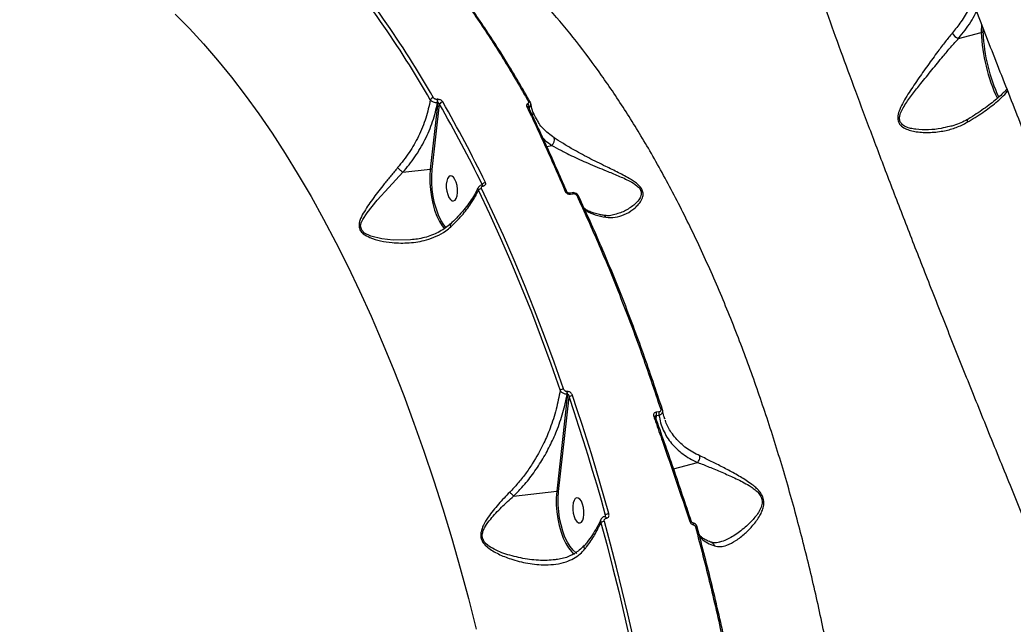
# Model space of a CAD drawing. Header units: millimetres. Extents: x -7447 to 8662, y -5576 to 6370.
# Drawn here: x 3168.7 to 3521.4, y -1800.6 to -1585.9 of the extents above; entities that cross this region are included whole.
import ezdxf

# ---------------------------------------------------------------- set-up
doc = ezdxf.new("R2010")
doc.units = ezdxf.units.MM
doc.layers.add('DiKom', color=7, linetype='Continuous')
doc.layers.add('DIKOM_ОБЪЕКТ', color=7, linetype='Continuous')
doc.styles.add('style1', font='arial.ttf', dxfattribs={"width": 0.8})
doc.dimstyles.new('1-50', dxfattribs={"dimtxt": 300, "dimasz": 200, "dimexe": 100, "dimexo": 0, "dimgap": 100, "dimtad": 1, "dimdec": 0, "dimtxsty": 'style1', "dimcen": 0, "dimclrd": 7, "dimclre": 7, "dimadec": 1, "dimazin": 2, "dimtfac": 1, "dimtdec": 0, "dimtmove": 1, "dimatfit": 3, "dimfxl": 0, "dimlwd": 25, "dimlwe": 18, "dimarcsym": 0})

# ---------------------------------------------------------------- blocks, each defined once
blk = doc.blocks.new('*D10')
at = {"color": 7, "linetype": 'Continuous', "lineweight": 18, "transparency": 16777216}
for p, q in [((-5489.75, 240.8), (-5489.75, 4573.49)), ((4778.18, -2126.78), (4778.18, 4573.49))]:
    blk.add_line(p, q, dxfattribs=at)
at = {"color": 7, "linetype": 'Continuous', "lineweight": 25, "transparency": 16777216}
blk.add_line((4578.18, 4473.49), (-5289.75, 4473.49), dxfattribs=at)
at = {"color": 7, "linetype": 'Continuous', "transparency": 16777216}
for points in [[(-5289.75, 4506.82), (-5289.75, 4440.16), (-5489.75, 4473.49)], [(4578.18, 4506.82), (4578.18, 4440.16), (4778.18, 4473.49)]]:
    blk.add_solid(points, dxfattribs=at)
at = {"layer": 'Defpoints', "color": 0, "linetype": 'Continuous', "transparency": 16777216}
for p in [(-5489.75, 4473.49), (-5489.75, 240.8), (4778.18, -2126.78)]:
    blk.add_point(p, dxfattribs=at)
at = {"color": 0, "linetype": 'Continuous', "lineweight": 15, "transparency": 16777216, "insert": (-777.31, 4726.76), "char_height": 300, "attachment_point": 5, "style": 'style1'}
blk.add_mtext('10300', dxfattribs=at)
blk = doc.blocks.new('*D11')
at = {"color": 7, "linetype": 'Continuous', "lineweight": 18, "transparency": 16777216}
for p, q in [((2045.4, 3512.26), (7772.09, 3512.26)), ((-1858.48, -4091.08), (7772.09, -4091.08))]:
    blk.add_line(p, q, dxfattribs=at)
at = {"color": 7, "linetype": 'Continuous', "lineweight": 25, "transparency": 16777216}
blk.add_line((7672.09, -3891.08), (7672.09, 3312.26), dxfattribs=at)
at = {"color": 7, "linetype": 'Continuous', "transparency": 16777216}
for points in [[(7638.76, 3312.26), (7705.42, 3312.26), (7672.09, 3512.26)], [(7638.76, -3891.08), (7705.42, -3891.08), (7672.09, -4091.08)]]:
    blk.add_solid(points, dxfattribs=at)
at = {"layer": 'Defpoints', "color": 0, "linetype": 'Continuous', "transparency": 16777216}
for p in [(2045.4, 3512.26), (7672.09, 3512.26), (-1858.48, -4091.08)]:
    blk.add_point(p, dxfattribs=at)
at = {"color": 0, "linetype": 'Continuous', "lineweight": 15, "transparency": 16777216, "insert": (7418.92, 3.22), "char_height": 300, "attachment_point": 5, "rotation": 90, "style": 'style1'}
blk.add_mtext('7600', dxfattribs=at)
blk = doc.blocks.new('*D12')
at = {"layer": 'Defpoints', "color": 0, "transparency": 16777216}
for p in [(-7446.93, 5919.72), (-7446.93, 736.93), (6905.53, -2412.68)]:
    blk.add_point(p, dxfattribs=at)
at = {"layer": 'DiKom', "color": 7, "lineweight": 18, "transparency": 16777216}
for p, q in [((-7446.93, 736.93), (-7446.93, 6019.72)), ((6905.53, -2412.68), (6905.53, 6019.72))]:
    blk.add_line(p, q, dxfattribs=at)
at = {"layer": 'DiKom', "color": 7, "lineweight": 25, "transparency": 16777216}
blk.add_line((6705.53, 5919.72), (-7246.93, 5919.72), dxfattribs=at)
at = {"layer": 'DiKom', "color": 7, "transparency": 16777216}
for points in [[(-7246.93, 5953.05), (-7246.93, 5886.39), (-7446.93, 5919.72)], [(6705.53, 5953.05), (6705.53, 5886.39), (6905.53, 5919.72)]]:
    blk.add_solid(points, dxfattribs=at)
at = {"layer": 'DiKom', "color": 0, "transparency": 16777216, "insert": (-918.31, 6173), "char_height": 300, "attachment_point": 5, "style": 'style1'}
blk.add_mtext('14300', dxfattribs=at)
blk = doc.blocks.new('*D13')
at = {"layer": 'Defpoints', "color": 0, "transparency": 16777216}
for p in [(2049.72, 5594.27), (-1141.86, -5576.35), (8561.69, -5576.35)]:
    blk.add_point(p, dxfattribs=at)
at = {"layer": 'DiKom', "color": 7, "lineweight": 18, "transparency": 16777216}
for p, q in [((2049.72, 5594.27), (8661.69, 5594.27)), ((-1141.86, -5576.35), (8661.69, -5576.35))]:
    blk.add_line(p, q, dxfattribs=at)
at = {"layer": 'DiKom', "color": 7, "lineweight": 25, "transparency": 16777216}
blk.add_line((8561.69, 5394.27), (8561.69, -5376.35), dxfattribs=at)
at = {"layer": 'DiKom', "color": 7, "transparency": 16777216}
for points in [[(8528.35, 5394.27), (8595.02, 5394.27), (8561.69, 5594.27)], [(8528.35, -5376.35), (8595.02, -5376.35), (8561.69, -5576.35)]]:
    blk.add_solid(points, dxfattribs=at)
at = {"layer": 'DiKom', "color": 0, "transparency": 16777216, "insert": (8308.52, 8.96), "char_height": 300, "attachment_point": 5, "rotation": 90, "style": 'style1'}
blk.add_mtext('11200', dxfattribs=at)

msp = doc.modelspace()

# ---------------------------------------------------------------- linework, layer by layer
at = {"layer": 'DIKOM_ОБЪЕКТ', "color": 7, "linetype": 'Continuous', "lineweight": 15}
for p, q in [((3502.08, -1592.42), (3510.1, -1590.31)), ((3510.14, -1587.34), (3510.1, -1590.31)), ((3510.74, -1590.55), (3510.76, -1588.93)), ((3317.13, -1615.24), (3314.47, -1638.91)), ((3316.92, -1614.09), (3316.85, -1614.1)), ((3317.06, -1615.25), (3317.13, -1615.24)), ((3315.14, -1639.07), (3317.75, -1615.83)), ((3349.58, -1616.89), (3349.59, -1617.4)), ((3352.41, -1621.34), (3352.22, -1620.99)), ((3355.86, -1630.9), (3357.59, -1630.44)), ((3304.75, -1640.03), (3314.47, -1638.91)), ((3332.88, -1644.39), (3332.81, -1644.57)), ((3332.86, -1644.57), (3332.81, -1644.57)), ((3333.19, -1644.9), (3333.24, -1644.9)), ((3364.8, -1647.27), (3363.89, -1647.43)), ((3364.3, -1647.78), (3365.2, -1647.62)), ((3363.17, -1718.79), (3359.37, -1753.31)), ((3360.04, -1753.46), (3363.73, -1719.93)), ((3363.07, -1717.89), (3362.98, -1717.9)), ((3363.08, -1718.8), (3363.17, -1718.79)), ((3396.98, -1724.66), (3396.93, -1724.4)), ((3395.64, -1725.17), (3394.71, -1725.27)), ((3394.71, -1727.82), (3394.73, -1726.45)), ((3394.73, -1726.45), (3395.66, -1726.36)), ((3397.84, -1727.79), (3397.76, -1727.51)), ((3400.84, -1745.33), (3409.33, -1743.1)), ((3344.04, -1755.08), (3359.37, -1753.31)), ((3376.61, -1761.8), (3376.4, -1762.36)), ((3376.46, -1762.33), (3376.43, -1762.33)), ((3376.91, -1762.95), (3376.94, -1762.94)), ((3417.19, -1771.47), (3417.09, -1771.5)), ((3364.82, -1774.97), (3365.61, -1775.66))]:
    msp.add_line(p, q, dxfattribs=at)
at = {"layer": 'DIKOM_ОБЪЕКТ', "color": 7, "linetype": 'Continuous', "lineweight": 15, "flags": 128}
for points in [[(3223.84, -1583.84), (3228.91, -1588.97), (3233.94, -1594.42), (3238.92, -1600.17), (3243.85, -1606.23), (3248.72, -1612.58), (3253.53, -1619.23), (3258.28, -1626.17), (3262.96, -1633.38), (3267.57, -1640.87), (3272.1, -1648.63), (3276.54, -1656.64), (3280.9, -1664.91), (3285.17, -1673.42), (3289.34, -1682.16), (3293.42, -1691.14), (3297.4, -1700.33), (3301.26, -1709.73), (3305.02, -1719.34), (3308.67, -1729.14), (3312.2, -1739.12), (3315.61, -1749.28), (3318.9, -1759.61), (3322.06, -1770.09), (3325.1, -1780.71), (3328, -1791.47), (3330.77, -1802.36)], [(3350.04, -1615.23), (3350.01, -1615.14), (3349.99, -1615.11)], [(3349.46, -1617.12), (3349.45, -1617.01), (3349.43, -1616.95)], [(3308.11, -1663.93), (3307.47, -1664.04), (3301.28, -1664.15), (3297.23, -1663.71), (3293.33, -1662.71), (3291.1, -1661.59), (3290.09, -1660.54), (3289.74, -1659.49), (3289.73, -1659.19), (3289.96, -1657.95), (3290.5, -1656.75), (3292.01, -1654.42), (3295.63, -1649.97), (3299.71, -1645.42), (3302.19, -1642.73), (3304.74, -1640.03), (3304.74, -1640.03), (3304.74, -1640.03)], [(3314.47, -1638.91), (3314.31, -1641.26), (3314.31, -1643.72), (3314.49, -1646.22), (3314.83, -1648.72), (3315.34, -1651.15), (3316, -1653.45), (3316.78, -1655.58), (3317.69, -1657.47), (3318.68, -1659.09), (3319.46, -1660.09)], [(3320.06, -1659.7), (3319.22, -1658.64), (3318.26, -1657.07), (3317.38, -1655.23), (3316.61, -1653.17), (3315.98, -1650.94), (3315.49, -1648.58), (3315.15, -1646.16), (3314.98, -1643.73), (3314.98, -1641.35), (3315.14, -1639.07)], [(3320.3, -1643.12), (3320.14, -1644.25), (3320.15, -1645.5), (3320.31, -1646.77), (3320.63, -1647.95), (3321.07, -1648.96), (3321.59, -1649.71), (3322.16, -1650.13), (3322.73, -1650.2), (3323.25, -1649.91), (3323.68, -1649.28), (3323.99, -1648.37), (3324.15, -1647.24), (3324.14, -1645.99), (3323.97, -1644.72), (3323.66, -1643.54), (3323.22, -1642.53), (3322.69, -1641.78), (3322.12, -1641.36), (3321.56, -1641.29), (3321.03, -1641.58), (3320.6, -1642.21), (3320.3, -1643.12)], [(3331.52, -1646.47), (3335.45, -1654.75), (3339.3, -1663.21), (3343.06, -1671.85), (3346.74, -1680.67), (3350.34, -1689.65), (3353.84, -1698.79), (3357.25, -1708.08), (3360.57, -1717.53)], [(3361.77, -1716.97), (3358.45, -1707.51), (3355.03, -1698.19), (3351.52, -1689.03), (3347.92, -1680.03), (3344.23, -1671.19), (3340.45, -1662.53), (3336.6, -1654.05), (3332.66, -1645.75)], [(3367.14, -1648.5), (3367.11, -1648.42), (3367.07, -1648.35), (3367, -1648.29), (3366.92, -1648.24), (3366.82, -1648.21), (3366.7, -1648.19), (3366.58, -1648.19), (3366.44, -1648.2)], [(3363.73, -1719.93), (3365.44, -1725.04), (3367.12, -1730.18), (3368.77, -1735.36), (3370.4, -1740.58), (3372, -1745.83), (3373.56, -1751.12), (3375.1, -1756.44), (3376.61, -1761.8)], [(3377.87, -1761.31), (3376.36, -1755.94), (3374.82, -1750.61), (3373.25, -1745.31), (3371.65, -1740.04), (3370.02, -1734.81), (3368.36, -1729.62), (3366.67, -1724.46), (3364.96, -1719.35)], [(3396.93, -1724.4), (3396.91, -1724.35), (3396.88, -1724.3), (3396.82, -1724.26), (3396.74, -1724.23), (3396.64, -1724.21), (3396.53, -1724.2), (3396.41, -1724.2), (3396.27, -1724.22)], [(3394.42, -1726.9), (3394.4, -1726.86), (3394.35, -1726.82), (3394.28, -1726.78), (3394.18, -1726.76), (3394.07, -1726.75), (3393.93, -1726.76), (3393.79, -1726.78)], [(3394.42, -1726.98), (3394.42, -1726.92), (3394.42, -1726.9)], [(3359.37, -1753.31), (3359.2, -1755.66), (3359.21, -1758.12), (3359.38, -1760.62), (3359.73, -1763.12), (3360.24, -1765.55), (3360.89, -1767.85), (3361.68, -1769.97), (3362.58, -1771.87), (3363.58, -1773.49), (3364.65, -1774.8), (3364.82, -1774.97)], [(3366.5, -1775.42), (3366.23, -1775.25), (3365.15, -1774.31), (3364.12, -1773.04), (3363.15, -1771.46), (3362.28, -1769.63), (3361.51, -1767.57), (3360.88, -1765.33), (3360.38, -1762.98), (3360.05, -1760.56), (3359.88, -1758.13), (3359.87, -1755.74), (3360.04, -1753.46)], [(3365.19, -1757.52), (3365.04, -1758.65), (3365.04, -1759.9), (3365.21, -1761.17), (3365.53, -1762.35), (3365.96, -1763.36), (3366.49, -1764.11), (3367.06, -1764.53), (3367.63, -1764.6), (3368.15, -1764.31), (3368.58, -1763.68), (3368.89, -1762.77), (3369.04, -1761.64), (3369.04, -1760.39), (3368.87, -1759.12), (3368.56, -1757.93), (3368.12, -1756.93), (3367.59, -1756.18), (3367.02, -1755.75), (3366.45, -1755.68), (3365.93, -1755.98), (3365.5, -1756.6), (3365.19, -1757.52)], [(3376.43, -1762.33), (3376.44, -1762.33), (3376.54, -1762.35), (3376.65, -1762.43), (3376.75, -1762.56), (3376.84, -1762.74), (3376.91, -1762.95)], [(3376.46, -1762.33), (3376.46, -1762.33), (3376.57, -1762.35), (3376.68, -1762.43), (3376.78, -1762.56), (3376.87, -1762.73), (3376.94, -1762.94)], [(3375.04, -1764.52), (3377.22, -1772.61), (3379.33, -1780.76), (3381.37, -1788.98), (3383.34, -1797.25), (3385.23, -1805.58), (3387.06, -1813.96), (3388.81, -1822.39), (3390.49, -1830.86)], [(3391.76, -1830.55), (3390.08, -1822.06), (3388.32, -1813.62), (3386.49, -1805.22), (3384.59, -1796.87), (3382.62, -1788.58), (3380.57, -1780.35), (3378.46, -1772.17), (3376.28, -1764.07)], [(3407.21, -1764.18), (3407.19, -1764.15), (3407.15, -1764.12), (3407.08, -1764.1), (3406.99, -1764.09), (3406.87, -1764.09), (3406.74, -1764.1), (3406.6, -1764.13)], [(3407.7, -1764.62), (3407.74, -1764.65), (3407.78, -1764.71), (3407.8, -1764.8), (3407.81, -1764.92), (3407.81, -1765.07), (3407.79, -1765.23)], [(3409.27, -1766.16), (3409.26, -1766.12), (3409.23, -1766.09), (3409.18, -1766.06), (3409.1, -1766.04), (3409.01, -1766.02), (3408.9, -1766.02), (3408.78, -1766.02), (3408.64, -1766.04)]]:
    msp.add_lwpolyline(points, dxfattribs=at)
at = {"layer": 'DIKOM_ОБЪЕКТ', "color": 7, "linetype": 'Continuous', "lineweight": 15}
for centre, radius, start, end in [((3013.36, -1785.88), 346.57, 29.677, 40.6051), ((3013.8, -1785.48), 347.34, 29.6769, 40.6048), ((3503.02, -1589.09), 3.46, 204.062, 254.2891), ((3510.27, -1590.83), 0.547, 30.8485, 107.7755), ((3572.07, -1587.63), 62.02, 182.4759, 204.977), ((3570.83, -1587.95), 60.15, 182.4777, 204.9758), ((3315.74, -1614.9), 1.4, 96.6987, 154.3064), ((3315.05, -1615.02), 2.02, 353.4669, 27.1439), ((3315.12, -1615.01), 2.03, 353.4704, 27.1405), ((3319.02, -1616.37), 1.38, 96.2533, 157.0523), ((2891.21, -1859.87), 492.81, 26.0275, 29.7957), ((3349.48, -1615.51), 0.651, 38.1546, 104.6995), ((2891.06, -1860.15), 491.69, 26.0278, 29.7956), ((3348.86, -1617.31), 0.672, 32.6246, 102.1278), ((3348.18, -1616.72), 1.42, 352.8516, 50.484), ((3349.55, -1619.08), 1.46, 326.1805, 18.9646), ((3506.17, -1621.88), 1.08, 133.0347, 199.6335), ((3356.33, -1628.57), 2.25, 304.0058, 22.4076), ((3314.61, -1639.82), 0.924, 54.9091, 98.3673), ((3334.18, -1645.11), 1.48, 95.6068, 151.4158), ((3332.82, -1647.28), 1.53, 96.1132, 148.0741), ((3332.75, -1645.03), 0.459, 15.5305, 82.3144), ((3332.8, -1645.02), 0.456, 15.3664, 82.985), ((3362.57, -1647.44), 0.635, 34.8973, 104.5304), ((3363.84, -1647.91), 0.477, 16.0484, 84.497), ((3364.74, -1647.75), 0.481, 16.1365, 83.1746), ((3375.54, -1656.76), 1.49, 30.073, 78.1147), ((3361.96, -1718.95), 1.99, 95.3631, 134.3413), ((3360.92, -1718.58), 2.17, 354.259, 18.4203), ((3361.01, -1718.57), 2.17, 354.2571, 18.4101), ((3365.12, -1721.27), 1.93, 94.7717, 136.173), ((3392.63, -1725.89), 2.17, 345.0912, 16.7929), ((3393.55, -1725.8), 2.18, 345.2952, 16.8037), ((3359.51, -1754.23), 0.93, 55.2082, 98.3796), ((3378.08, -1763.72), 2.41, 94.8138, 127.3763), ((3376.52, -1766.63), 2.57, 95.3413, 124.9626)]:
    msp.add_arc(centre, radius, start, end, dxfattribs=at)
for points, knots in [([(3449.6, -1328.09), (3449.02, -1328.26), (3447.46, -1328.74), (3445.04, -1329.86), (3442.39, -1331.36), (3439.96, -1333.09), (3437.76, -1335), (3435.81, -1337.06), (3434.11, -1339.21), (3432.66, -1341.43), (3431.46, -1343.65), (3430.51, -1345.84), (3429.77, -1347.94), (3429.22, -1349.94), (3428.83, -1351.82), (3428.57, -1353.57), (3428.42, -1355.21), (3428.35, -1356.75), (3428.35, -1358.22), (3428.41, -1359.63), (3428.52, -1361.03), (3428.69, -1362.46), (3428.91, -1363.97), (3429.22, -1365.7), (3429.7, -1367.92), (3430.35, -1370.59), (3431.19, -1373.64), (3432.09, -1376.77), (3433.1, -1380.07), (3434.21, -1383.61), (3435.45, -1387.44), (3436.78, -1391.46), (3438.21, -1395.7), (3439.74, -1400.18), (3441.37, -1404.89), (3443.11, -1409.85), (3444.96, -1415.06), (3446.91, -1420.52), (3448.97, -1426.23), (3451.13, -1432.19), (3453.39, -1438.39), (3455.76, -1444.85), (3458.24, -1451.54), (3460.8, -1458.46), (3463.46, -1465.57), (3466.2, -1472.89), (3469.04, -1480.43), (3471.97, -1488.2), (3475, -1496.19), (3478.12, -1504.39), (3481.33, -1512.79), (3484.62, -1521.41), (3488, -1530.21), (3491.46, -1539.2), (3495, -1548.37), (3498.63, -1557.74), (3502.33, -1567.29), (3506.1, -1576.98), (3509.93, -1586.79), (3513.81, -1596.72), (3517.75, -1606.8), (3521.76, -1617.03), (3525.84, -1627.41), (3529.98, -1637.91), (3534.17, -1648.54), (3538.42, -1659.29), (3542.72, -1670.15), (3547.07, -1681.1), (3551.45, -1692.13), (3555.89, -1703.27), (3560.36, -1714.5), (3564.88, -1725.79), (3569.41, -1737.12), (3573.95, -1748.45), (3578.5, -1759.79), (3583.08, -1771.18), (3587.69, -1782.63), (3592.34, -1794.14), (3597.01, -1805.7), (3601.7, -1817.3), (3606.41, -1828.92), (3611.13, -1840.53), (3615.84, -1852.14), (3620.56, -1863.71), (3625.26, -1875.24), (3629.94, -1886.7), (3634.6, -1898.09), (3639.23, -1909.4), (3643.85, -1920.66), (3648.47, -1931.89), (3653.09, -1943.11), (3657.69, -1954.27), (3662.26, -1965.34), (3666.81, -1976.32), (3671.3, -1987.17), (3675.76, -1997.91), (3680.18, -2008.53), (3684.56, -2019.03), (3688.89, -2029.4), (3693.17, -2039.64), (3697.41, -2049.76), (3701.6, -2059.75), (3705.75, -2069.59), (3709.83, -2079.28), (3713.86, -2088.81), (3717.83, -2098.19), (3721.74, -2107.41), (3725.58, -2116.43), (3729.34, -2125.24), (3733.02, -2133.83), (3736.61, -2142.22), (3740.14, -2150.42), (3743.59, -2158.42), (3746.97, -2166.21), (3750.26, -2173.79), (3753.47, -2181.16), (3756.59, -2188.3), (3759.62, -2195.21), (3762.57, -2201.88), (3765.43, -2208.33), (3768.2, -2214.56), (3770.87, -2220.53), (3773.44, -2226.24), (3775.9, -2231.67), (3778.26, -2236.85), (3780.53, -2241.79), (3782.71, -2246.49), (3784.78, -2250.93), (3786.77, -2255.12), (3788.65, -2259.06), (3790.45, -2262.77), (3792.16, -2266.23), (3793.79, -2269.47), (3795.36, -2272.5), (3796.89, -2275.39), (3798.48, -2278.24), (3799.99, -2280.8), (3801.33, -2282.9), (3802.43, -2284.48), (3803.35, -2285.7), (3804.3, -2286.87), (3805.29, -2288), (3806.36, -2289.12), (3807.52, -2290.23), (3808.82, -2291.34), (3810.27, -2292.46), (3811.9, -2293.57), (3813.74, -2294.64), (3815.8, -2295.66), (3818.07, -2296.57), (3820.55, -2297.33), (3823.19, -2297.89), (3825.96, -2298.23), (3828.8, -2298.31), (3831.78, -2298.1), (3834.85, -2297.59), (3837.9, -2296.71), (3840.21, -2295.84), (3841.44, -2295.18), (3841.75, -2295.02)], [0, 0, 0, 0, 0.001201, 0.003259, 0.00528, 0.007266, 0.00922, 0.011142, 0.013033, 0.014891, 0.016715, 0.018505, 0.020265, 0.022009, 0.023761, 0.025545, 0.0274, 0.029375, 0.031526, 0.033922, 0.036655, 0.039847, 0.04368, 0.04846, 0.054794, 0.064418, 0.07374, 0.082405, 0.090649, 0.099374, 0.107793, 0.116, 0.124155, 0.132208, 0.140204, 0.148165, 0.156105, 0.16404, 0.171985, 0.179859, 0.187756, 0.195668, 0.203577, 0.211463, 0.219306, 0.227092, 0.234914, 0.242753, 0.250582, 0.258408, 0.26624, 0.274083, 0.281947, 0.289758, 0.297586, 0.305445, 0.313317, 0.321175, 0.328997, 0.336766, 0.344537, 0.352361, 0.360174, 0.367986, 0.375802, 0.383628, 0.391472, 0.399286, 0.407091, 0.414925, 0.422774, 0.430618, 0.438438, 0.446218, 0.453962, 0.461712, 0.469492, 0.477299, 0.485125, 0.492968, 0.50082, 0.508677, 0.516531, 0.524377, 0.532208, 0.540019, 0.547805, 0.555561, 0.563299, 0.57111, 0.57894, 0.586781, 0.594625, 0.602464, 0.610289, 0.618082, 0.625893, 0.633697, 0.641496, 0.649296, 0.657103, 0.664925, 0.672775, 0.68059, 0.688424, 0.696282, 0.704149, 0.712008, 0.71984, 0.727631, 0.735426, 0.743254, 0.751076, 0.758899, 0.766729, 0.774573, 0.782442, 0.790279, 0.798122, 0.806004, 0.813906, 0.82181, 0.829693, 0.83754, 0.845367, 0.853285, 0.861211, 0.869157, 0.877137, 0.885169, 0.893274, 0.901498, 0.909749, 0.918211, 0.926975, 0.936274, 0.946829, 0.954445, 0.958709, 0.96234, 0.965388, 0.968008, 0.970318, 0.972407, 0.974346, 0.976192, 0.977994, 0.979788, 0.981591, 0.983423, 0.985288, 0.987183, 0.989099, 0.991027, 0.992963, 0.995111, 0.997225, 0.999298, 1, 1, 1, 1]), ([(3841.72, -2294.95), (3841.66, -2295.01), (3841.46, -2295.22), (3840.76, -2294.73), (3839.59, -2293.44), (3838.03, -2291.19), (3836.12, -2288.08), (3833.88, -2284.13), (3831.33, -2279.38), (3828.47, -2273.85), (3825.3, -2267.54), (3821.78, -2260.37), (3817.91, -2252.32), (3813.69, -2243.38), (3809.15, -2233.65), (3804.36, -2223.25), (3799.34, -2212.22), (3794.1, -2200.59), (3788.6, -2188.29), (3782.8, -2175.23), (3776.69, -2161.38), (3770.29, -2146.75), (3763.66, -2131.52), (3756.88, -2115.85), (3749.97, -2099.81), (3742.94, -2083.43), (3735.75, -2066.57), (3728.34, -2049.12), (3720.7, -2031.07), (3712.86, -2012.45), (3704.89, -1993.46), (3696.89, -1974.33), (3688.88, -1955.08), (3680.86, -1935.77), (3672.79, -1916.24), (3664.59, -1896.35), (3656.28, -1876.11), (3647.87, -1855.56), (3639.46, -1834.93), (3630.72, -1813.4), (3621.66, -1791.01), (3612.32, -1767.81), (3602.99, -1744.55), (3593.69, -1721.28), (3584.45, -1698.07), (3575.83, -1676.29), (3567.8, -1655.95), (3560.37, -1637.03), (3553.08, -1618.41), (3545.88, -1599.95), (3538.8, -1581.7), (3531.84, -1563.68), (3525.09, -1546.12), (3518.62, -1529.22), (3512.45, -1513), (3506.57, -1497.45), (3500.92, -1482.43), (3495.47, -1467.85), (3490.24, -1453.75), (3485.24, -1440.16), (3480.53, -1427.24), (3476.16, -1415.14), (3472.14, -1403.86), (3468.45, -1393.37), (3465.06, -1383.62), (3461.96, -1374.51), (3459.16, -1366.11), (3456.68, -1358.44), (3454.53, -1351.6), (3452.76, -1345.67), (3451.34, -1340.62), (3450.26, -1336.43), (3449.53, -1333.07), (3449.12, -1330.5), (3449.1, -1328.86), (3449.27, -1328.07), (3449.56, -1328.12), (3449.62, -1328.13)], [0, 0, 0, 0, 0.004915, 0.018122, 0.031707, 0.045304, 0.058902, 0.072487, 0.085714, 0.098952, 0.11219, 0.125416, 0.139028, 0.152653, 0.166277, 0.17989, 0.193117, 0.206356, 0.219595, 0.232823, 0.246435, 0.26006, 0.273685, 0.287297, 0.300508, 0.31373, 0.326951, 0.340162, 0.353755, 0.367361, 0.380966, 0.394559, 0.407771, 0.420994, 0.434217, 0.447429, 0.461024, 0.474632, 0.48824, 0.501835, 0.517118, 0.53241, 0.547692, 0.563305, 0.578927, 0.59454, 0.607769, 0.621009, 0.63425, 0.647479, 0.661092, 0.674718, 0.688344, 0.701957, 0.715163, 0.728381, 0.741599, 0.754805, 0.768394, 0.781994, 0.795595, 0.809184, 0.822412, 0.835651, 0.848891, 0.862119, 0.875733, 0.889359, 0.902986, 0.9166, 0.929824, 0.943058, 0.956293, 0.969516, 0.983126, 0.996748, 1, 1, 1, 1]), ([(3426.45, -1493.42), (3426.74, -1494.75), (3427.32, -1497.42), (3428.63, -1502.53), (3430.27, -1508.45), (3432.35, -1515.48), (3434.88, -1523.69), (3437.92, -1533.15), (3441.4, -1543.67), (3445.34, -1555.27), (3449.74, -1567.91), (3454.46, -1581.2), (3459.47, -1595.03), (3464.72, -1609.3), (3470.35, -1624.39), (3476.38, -1640.3), (3482.79, -1656.98), (3489.58, -1674.43), (3496.75, -1692.63), (3504.31, -1711.62), (3512.17, -1731.14), (3520.13, -1750.7), (3528.1, -1770.14), (3536.06, -1789.36), (3544.2, -1808.91), (3552.51, -1828.74), (3560.97, -1848.77), (3569.32, -1868.46), (3577.54, -1887.74), (3585.61, -1906.58), (3593.7, -1925.38), (3601.77, -1944.08), (3609.83, -1962.66), (3615.08, -1974.72), (3617.71, -1980.75)], [0, 0, 0, 0, 0.028334, 0.056667, 0.085283, 0.113898, 0.145532, 0.17719, 0.208824, 0.24139, 0.273983, 0.306549, 0.337187, 0.367849, 0.398487, 0.43001, 0.461558, 0.49308, 0.525743, 0.558406, 0.591537, 0.624669, 0.655787, 0.68693, 0.718048, 0.750073, 0.782124, 0.81415, 0.844705, 0.875282, 0.905838, 0.937217, 0.96862, 1, 1, 1, 1]), ([(3470.61, -2019.45), (3470.9, -2013.31), (3471.48, -2001.03), (3471.83, -1982.25), (3471.77, -1963.25), (3471.26, -1943.36), (3470.24, -1922.68), (3468.65, -1901.29), (3466.5, -1879.7), (3463.79, -1858), (3460.49, -1836.25), (3456.71, -1815.17), (3452.5, -1794.81), (3447.9, -1775.21), (3442.78, -1755.82), (3437.14, -1736.73), (3430.98, -1718.01), (3424.3, -1699.68), (3417.08, -1681.84), (3409.32, -1664.5), (3401.1, -1647.94), (3392.64, -1632.55), (3384.02, -1618.38), (3375.31, -1605.42), (3366.27, -1593.29), (3356.92, -1582.05), (3347.28, -1571.76), (3337.64, -1562.71), (3328.03, -1554.86), (3318.49, -1548.18), (3308.81, -1542.47), (3299.03, -1537.92), (3291.78, -1535.1), (3287.84, -1534.18), (3287.18, -1534.02)], [0, 0, 0, 0, 0.029061, 0.058122, 0.087472, 0.116822, 0.149268, 0.181739, 0.214184, 0.247586, 0.281016, 0.314417, 0.345842, 0.377291, 0.408716, 0.441048, 0.473405, 0.505737, 0.539238, 0.572739, 0.606721, 0.640703, 0.67262, 0.704562, 0.736479, 0.769326, 0.8022, 0.835047, 0.866387, 0.897749, 0.929089, 0.961274, 0.993483, 1, 1, 1, 1]), ([(3313.56, -1561.89), (3316.64, -1565.75), (3322.81, -1573.47), (3331.85, -1586.32), (3340.73, -1600.01), (3346.45, -1609.92), (3349.32, -1614.88)], [0, 0, 0, 0, 0.248616, 0.497234, 0.748617, 1, 1, 1, 1]), ([(3350.04, -1615.23), (3347.21, -1610.33), (3341.56, -1600.54), (3332.73, -1586.91), (3323.67, -1574.02), (3317.44, -1566.23), (3314.33, -1562.33)], [0, 0, 0, 0, 0.248616, 0.49723, 0.748614, 1, 1, 1, 1]), ([(3506.91, -1579.06), (3506.55, -1579.98), (3505.55, -1582.48), (3503.17, -1586.35), (3500.9, -1589.2), (3499.86, -1590.5)], [0, 0, 0, 0, 0.240292, 0.654002, 1, 1, 1, 1]), ([(3502.08, -1592.42), (3502.87, -1591.47), (3504.43, -1589.55), (3506.41, -1586.58), (3507.75, -1584.36), (3508.31, -1583.13), (3508.41, -1582.9)], [0, 0, 0, 0, 0.307091, 0.61419, 0.930221, 1, 1, 1, 1]), ([(3499.86, -1590.5), (3499.02, -1591.52), (3497.32, -1593.59), (3494.39, -1597.51), (3491.07, -1602.07), (3487.47, -1607.17), (3484.56, -1611.48), (3482.43, -1614.98), (3481.16, -1617.53), (3480.44, -1619.81), (3480.45, -1621.76), (3481.34, -1623.38), (3482.98, -1624.48), (3484.96, -1625.19), (3487.96, -1625.81), (3492.1, -1625.97), (3496.89, -1625.39), (3501.32, -1624.21), (3503.86, -1622.91), (3505.15, -1622.25)], [0, 0, 0, 0, 0.06292, 0.127791, 0.214767, 0.304165, 0.394747, 0.441533, 0.488211, 0.52684, 0.557569, 0.588537, 0.624285, 0.658203, 0.692875, 0.773925, 0.856971, 0.927787, 1, 1, 1, 1]), ([(3498.8, -1623.69), (3497.84, -1623.96), (3495.44, -1624.63), (3491.38, -1624.99), (3487.71, -1624.92), (3485, -1624.45), (3483.25, -1623.89), (3481.88, -1623.02), (3481.32, -1622.11), (3481.06, -1621.16), (3481.13, -1619.88), (3481.87, -1618.04), (3483.36, -1615.46), (3485.67, -1612.27), (3488.91, -1608.14), (3492.59, -1603.61), (3496.17, -1599.26), (3499.36, -1595.45), (3501.17, -1593.44), (3502.08, -1592.42)], [0, 0, 0, 0, 0.05651, 0.140161, 0.225149, 0.259511, 0.294424, 0.330214, 0.355097, 0.361452, 0.392697, 0.43262, 0.474215, 0.556411, 0.639999, 0.74422, 0.850726, 0.924471, 1, 1, 1, 1]), ([(3505.15, -1622.25), (3506.11, -1621.67), (3509, -1619.93), (3513.23, -1616.98), (3517.07, -1613.83), (3518.78, -1611.94), (3519.47, -1611.18)], [0, 0, 0, 0, 0.15544, 0.467014, 0.786272, 1, 1, 1, 1]), ([(3519.19, -1610.48), (3518.78, -1610.93), (3517.84, -1611.93), (3516.08, -1613.55), (3513.97, -1615.3), (3511.62, -1617.07), (3509.04, -1618.84), (3506.96, -1620.19), (3505.69, -1620.93), (3505.42, -1621.08)], [0, 0, 0, 0, 0.134153, 0.299201, 0.463722, 0.627613, 0.791862, 0.956051, 1, 1, 1, 1]), ([(3314.47, -1614.3), (3314.01, -1616.45), (3313.07, -1620.81), (3310.45, -1627.09), (3307.11, -1633.07), (3304.29, -1636.59), (3302.86, -1638.37)], [0, 0, 0, 0, 0.253611, 0.513975, 0.753966, 1, 1, 1, 1]), ([(3304.75, -1640.03), (3306.22, -1638.23), (3309.2, -1634.58), (3312.71, -1628.47), (3315.51, -1621.97), (3316.54, -1617.51), (3317.06, -1615.25)], [0, 0, 0, 0, 0.241964, 0.49014, 0.741774, 1, 1, 1, 1]), ([(3314.47, -1614.3), (3314.56, -1614.39), (3314.75, -1614.6), (3315.23, -1614.9), (3315.82, -1615.12), (3316.46, -1615.26), (3316.86, -1615.25), (3317.06, -1615.25)], [0, 0, 0, 0, 0.170009, 0.380797, 0.586715, 0.793134, 1, 1, 1, 1]), ([(3316.85, -1614.1), (3316.75, -1614.1), (3316.55, -1614.11), (3316.23, -1614.03), (3315.94, -1613.88), (3315.71, -1613.7), (3315.61, -1613.57), (3315.57, -1613.51)], [0, 0, 0, 0, 0.203967, 0.408037, 0.613555, 0.826505, 1, 1, 1, 1]), ([(3318.87, -1614.99), (3318.81, -1614.9), (3318.66, -1614.69), (3318.31, -1614.41), (3317.86, -1614.2), (3317.37, -1614.07), (3317.07, -1614.08), (3316.92, -1614.09)], [0, 0, 0, 0, 0.174215, 0.389597, 0.5958, 0.797933, 1, 1, 1, 1]), ([(3317.13, -1615.24), (3317.17, -1615.24), (3317.22, -1615.24), (3317.33, -1615.27), (3317.44, -1615.34), (3317.58, -1615.48), (3317.69, -1615.65), (3317.73, -1615.77), (3317.75, -1615.83)], [0, 0, 0, 0, 0.144588, 0.175425, 0.362497, 0.571122, 0.804688, 1, 1, 1, 1]), ([(3349.32, -1614.88), (3349.33, -1614.91), (3349.39, -1615.02), (3349.41, -1615.23), (3349.31, -1615.46), (3349.16, -1615.57), (3349.08, -1615.62)], [0, 0, 0, 0, 0.108517, 0.398402, 0.699725, 1, 1, 1, 1]), ([(3350.16, -1615.65), (3350.16, -1615.6), (3350.16, -1615.41), (3350.06, -1615.24), (3349.98, -1615.11)], [0, 0, 0, 0, 0.243201, 1, 1, 1, 1]), ([(3349.08, -1615.62), (3348.97, -1615.7), (3348.75, -1615.85), (3348.62, -1616.18), (3348.64, -1616.46), (3348.7, -1616.62), (3348.72, -1616.65)], [0, 0, 0, 0, 0.305412, 0.611425, 0.912619, 1, 1, 1, 1]), ([(3348.72, -1616.65), (3348.94, -1617.11), (3350.04, -1619.42), (3352.87, -1625.46), (3357.22, -1634.96), (3360.68, -1642.87), (3362.41, -1646.83)], [0, 0, 0, 0, 0.048063, 0.240321, 0.619879, 1, 1, 1, 1]), ([(3349.44, -1617.02), (3349.44, -1617.01), (3349.43, -1616.97), (3349.48, -1616.92), (3349.55, -1616.9), (3349.58, -1616.89)], [0, 0, 0, 0, 0.112801, 0.546588, 1, 1, 1, 1]), ([(3363.12, -1647.23), (3360.85, -1642.05), (3356.3, -1631.67), (3351.74, -1621.97), (3349.46, -1617.12)], [0, 0, 0, 0, 0.499355, 1, 1, 1, 1]), ([(3349.58, -1616.89), (3349.73, -1616.77), (3350.02, -1616.51), (3350.22, -1616.06), (3350.17, -1615.77), (3350.16, -1615.65)], [0, 0, 0, 0, 0.374742, 0.749596, 1, 1, 1, 1]), ([(3350.94, -1618.6), (3350.93, -1618.57), (3350.7, -1618.01), (3350.42, -1617.07), (3350.27, -1616.09), (3350.2, -1615.64)], [0, 0, 0, 0, 0.031223, 0.550836, 1, 1, 1, 1]), ([(3352.35, -1621.32), (3352.28, -1621.21), (3351.76, -1620.45), (3351.31, -1619.53), (3351.03, -1618.68), (3351, -1618.57)], [0, 0, 0, 0, 0.132683, 0.886352, 1, 1, 1, 1]), ([(3358.41, -1627.72), (3357.71, -1627.2), (3355.66, -1625.69), (3353.53, -1623.59), (3352.62, -1621.77), (3352.41, -1621.34)], [0, 0, 0, 0, 0.282626, 0.828666, 1, 1, 1, 1]), ([(3505.42, -1621.09), (3505.15, -1621.26), (3504.16, -1621.89), (3502.25, -1622.72), (3500.31, -1623.44), (3499.12, -1623.71), (3498.83, -1623.78)], [0, 0, 0, 0, 0.134366, 0.496872, 0.877328, 1, 1, 1, 1]), ([(3354.43, -1627.82), (3354.72, -1628.12), (3355.64, -1629.07), (3356.79, -1629.88), (3357.59, -1630.44)], [0, 0, 0, 0, 0.306176, 1, 1, 1, 1]), ([(3376.83, -1656.01), (3377.91, -1656.07), (3380.11, -1656.21), (3383.36, -1655.18), (3385.98, -1653.67), (3387.89, -1652.03), (3389.18, -1650.51), (3390.01, -1648.85), (3390.09, -1647.14), (3389.45, -1645.67), (3388.34, -1644.44), (3387.01, -1643.4), (3384.72, -1641.92), (3381.24, -1640.11), (3376.21, -1637.66), (3371.67, -1635.41), (3367.76, -1633.35), (3364.62, -1631.6), (3361.33, -1629.64), (3359.39, -1628.36), (3358.41, -1627.72)], [0, 0, 0, 0, 0.08207, 0.166475, 0.250838, 0.294249, 0.337606, 0.383996, 0.41579, 0.442848, 0.469839, 0.493982, 0.518729, 0.588615, 0.660384, 0.758915, 0.809713, 0.860493, 0.929166, 1, 1, 1, 1]), ([(3357.59, -1630.44), (3358.62, -1631.02), (3360.71, -1632.19), (3365.07, -1634.38), (3370.49, -1636.84), (3376.14, -1639.17), (3381.17, -1641.22), (3384.9, -1642.87), (3387.55, -1644.44), (3388.9, -1645.8), (3389.47, -1647.07), (3389.32, -1648.5), (3388.48, -1649.97), (3387.16, -1651.36), (3385, -1652.98), (3382.59, -1654.33), (3380.68, -1654.8), (3380, -1654.96)], [0, 0, 0, 0, 0.081878, 0.166506, 0.284023, 0.404965, 0.481387, 0.559092, 0.61005, 0.637366, 0.664456, 0.697197, 0.741083, 0.790933, 0.840875, 0.944188, 1, 1, 1, 1]), ([(3302.86, -1638.37), (3302.05, -1639.33), (3300.43, -1641.25), (3297.54, -1644.84), (3294.27, -1649.1), (3291.42, -1653.13), (3289.84, -1656.03), (3289.24, -1657.78), (3289.06, -1659.21), (3289.47, -1660.67), (3290.81, -1662.11), (3293.3, -1663.43), (3296.81, -1664.45), (3301.55, -1665.16), (3306.03, -1665.22), (3310.07, -1664.75), (3313.32, -1664.04), (3316.67, -1662.83), (3319.6, -1661.23), (3321.18, -1659.88), (3321.79, -1659.36)], [0, 0, 0, 0, 0.056353, 0.113613, 0.210372, 0.309984, 0.36198, 0.388302, 0.415338, 0.445739, 0.474099, 0.516798, 0.580234, 0.645296, 0.740563, 0.789712, 0.838845, 0.899363, 0.961361, 1, 1, 1, 1]), ([(3302.86, -1638.37), (3302.91, -1638.42), (3303.04, -1638.54), (3303.34, -1638.81), (3303.79, -1639.21), (3304.3, -1639.66), (3304.6, -1639.91), (3304.74, -1640.03)], [0, 0, 0, 0, 0.087301, 0.253564, 0.502367, 0.751166, 1, 1, 1, 1]), ([(3304.74, -1640.03), (3304.74, -1640.03), (3304.74, -1640.03), (3304.74, -1640.03), (3304.75, -1640.03), (3304.75, -1640.03)], [0, 0, 0, 0, 0.339903, 0.864936, 1, 1, 1, 1]), ([(3333.24, -1644.9), (3333.34, -1644.88), (3333.58, -1644.84), (3333.89, -1644.66), (3334.11, -1644.37), (3334.18, -1644.01), (3334.08, -1643.75), (3334.04, -1643.63)], [0, 0, 0, 0, 0.14079, 0.355346, 0.570039, 0.785026, 1, 1, 1, 1]), ([(3331.41, -1645.49), (3331.21, -1645.94), (3330.65, -1647.16), (3329.43, -1649.2), (3327.79, -1651.6), (3325.89, -1653.99), (3323.84, -1656.27), (3322.34, -1657.71), (3321.63, -1658.39)], [0, 0, 0, 0, 0.102377, 0.283652, 0.466445, 0.650597, 0.835786, 1, 1, 1, 1]), ([(3321.79, -1659.36), (3323.11, -1658.05), (3325.8, -1655.39), (3328.67, -1651.57), (3330.5, -1648.58), (3331.25, -1647.02), (3331.52, -1646.47)], [0, 0, 0, 0, 0.318189, 0.643966, 0.875244, 1, 1, 1, 1]), ([(3331.45, -1645.52), (3331.45, -1645.52), (3331.35, -1645.64), (3331.34, -1645.98), (3331.46, -1646.3), (3331.52, -1646.47)], [0, 0, 0, 0, 0.003317, 0.501451, 1, 1, 1, 1]), ([(3332.81, -1644.57), (3332.81, -1644.57), (3332.58, -1644.56), (3332.17, -1644.74), (3331.7, -1645.06), (3331.54, -1645.37), (3331.48, -1645.5)], [0, 0, 0, 0, 0.001291, 0.394323, 0.749884, 1, 1, 1, 1]), ([(3332.66, -1645.75), (3332.63, -1645.67), (3332.57, -1645.5), (3332.61, -1645.26), (3332.76, -1645.06), (3332.97, -1644.94), (3333.13, -1644.91), (3333.19, -1644.9)], [0, 0, 0, 0, 0.21428, 0.428515, 0.642883, 0.857792, 1, 1, 1, 1]), ([(3332.96, -1644.54), (3332.96, -1644.54), (3332.96, -1644.55), (3332.88, -1644.56), (3332.86, -1644.56)], [0, 0, 0, 0, 0.627582, 1, 1, 1, 1]), ([(3332.88, -1644.39), (3332.9, -1644.44), (3332.92, -1644.5), (3332.91, -1644.55), (3332.91, -1644.56)], [0, 0, 0, 0, 0.804215, 1, 1, 1, 1]), ([(3362.41, -1646.83), (3362.48, -1646.96), (3362.62, -1647.21), (3363, -1647.52), (3363.45, -1647.73), (3363.9, -1647.82), (3364.17, -1647.79), (3364.3, -1647.78)], [0, 0, 0, 0, 0.213148, 0.426481, 0.630555, 0.828902, 1, 1, 1, 1]), ([(3363.88, -1647.43), (3363.86, -1647.44), (3363.81, -1647.45), (3363.68, -1647.44), (3363.52, -1647.41), (3363.36, -1647.34), (3363.23, -1647.25), (3363.14, -1647.17), (3363.1, -1647.1), (3363.09, -1647.08), (3363.09, -1647.08)], [0, 0, 0, 0, 0.094927, 0.237185, 0.36798, 0.505672, 0.638066, 0.781584, 0.937414, 1, 1, 1, 1]), ([(3367.09, -1648.42), (3367.07, -1648.36), (3366.97, -1648.1), (3366.59, -1647.71), (3365.97, -1647.35), (3365.33, -1647.2), (3364.95, -1647.28), (3364.8, -1647.31)], [0, 0, 0, 0, 0.070923, 0.318772, 0.575384, 0.83809, 1, 1, 1, 1]), ([(3365.2, -1647.62), (3365.29, -1647.61), (3365.47, -1647.59), (3365.76, -1647.64), (3366.05, -1647.77), (3366.3, -1647.96), (3366.39, -1648.12), (3366.44, -1648.2)], [0, 0, 0, 0, 0.179766, 0.380046, 0.581257, 0.790724, 1, 1, 1, 1]), ([(3366.44, -1648.2), (3369.13, -1654.08), (3374.51, -1665.84), (3382.15, -1684.53), (3389.47, -1703.92), (3394, -1717.45), (3396.27, -1724.22)], [0, 0, 0, 0, 0.248478, 0.496955, 0.748477, 1, 1, 1, 1]), ([(3396.93, -1724.4), (3394.69, -1717.73), (3390.22, -1704.38), (3382.94, -1685.09), (3375.3, -1666.33), (3369.86, -1654.44), (3367.14, -1648.5)], [0, 0, 0, 0, 0.248474, 0.49695, 0.748476, 1, 1, 1, 1]), ([(3375.85, -1655.28), (3375.4, -1655.2), (3374.25, -1655.01), (3372.66, -1654.57), (3371.09, -1653.99), (3369.88, -1653.38), (3369.32, -1652.95), (3369.07, -1652.77)], [0, 0, 0, 0, 0.140692, 0.367507, 0.594485, 0.821828, 1, 1, 1, 1]), ([(3369.07, -1652.77), (3369.41, -1653.12), (3370.33, -1654.07), (3372.89, -1655.2), (3375.51, -1655.74), (3376.83, -1656.01)], [0, 0, 0, 0, 0.227809, 0.609947, 1, 1, 1, 1]), ([(3380.03, -1655.03), (3379.68, -1655.13), (3378.75, -1655.4), (3377.36, -1655.51), (3376.32, -1655.36), (3375.86, -1655.29)], [0, 0, 0, 0, 0.247297, 0.669834, 1, 1, 1, 1]), ([(3321.6, -1658.35), (3321.04, -1658.83), (3319.87, -1659.85), (3317.84, -1661.11), (3315.56, -1662.21), (3313.09, -1663.05), (3310.59, -1663.65), (3308.91, -1663.86), (3308.12, -1663.95)], [0, 0, 0, 0, 0.15054, 0.316718, 0.489144, 0.665322, 0.84289, 1, 1, 1, 1]), ([(3321.79, -1659.36), (3321.77, -1659.33), (3321.72, -1659.22), (3321.61, -1658.96), (3321.54, -1658.63), (3321.63, -1658.49), (3321.67, -1658.42)], [0, 0, 0, 0, 0.067852, 0.265949, 0.645078, 1, 1, 1, 1]), ([(3360.57, -1717.53), (3360.15, -1719.77), (3359.31, -1724.27), (3357.27, -1730.53), (3354.51, -1737.03), (3351.52, -1742.46), (3348.25, -1747.22), (3345.58, -1750.61), (3343.62, -1752.66), (3342.68, -1753.66)], [0, 0, 0, 0, 0.173874, 0.350138, 0.488059, 0.692273, 0.797115, 0.901939, 1, 1, 1, 1]), ([(3360.57, -1717.53), (3360.58, -1717.56), (3360.7, -1717.75), (3360.99, -1718.08), (3361.49, -1718.43), (3362.01, -1718.67), (3362.56, -1718.81), (3362.9, -1718.8), (3363.08, -1718.8)], [0, 0, 0, 0, 0.039105, 0.268298, 0.466405, 0.643651, 0.819928, 1, 1, 1, 1]), ([(3362.98, -1717.9), (3362.89, -1717.9), (3362.71, -1717.9), (3362.44, -1717.8), (3362.19, -1717.62), (3361.95, -1717.36), (3361.83, -1717.13), (3361.78, -1716.99), (3361.77, -1716.97)], [0, 0, 0, 0, 0.167399, 0.334501, 0.509089, 0.713091, 0.957688, 1, 1, 1, 1]), ([(3344.04, -1755.08), (3345.04, -1754.06), (3347.44, -1751.63), (3350.84, -1747.39), (3354.15, -1742.45), (3357, -1737.29), (3359.54, -1731.6), (3361.69, -1725.42), (3362.62, -1721.01), (3363.08, -1718.8)], [0, 0, 0, 0, 0.09998, 0.239905, 0.380322, 0.520387, 0.660148, 0.83007, 1, 1, 1, 1]), ([(3364.96, -1719.35), (3364.95, -1719.32), (3364.87, -1719.1), (3364.67, -1718.73), (3364.29, -1718.32), (3363.89, -1718.05), (3363.47, -1717.88), (3363.2, -1717.89), (3363.07, -1717.89)], [0, 0, 0, 0, 0.039242, 0.287281, 0.495195, 0.671017, 0.835348, 1, 1, 1, 1]), ([(3363.17, -1718.79), (3363.19, -1718.79), (3363.24, -1718.79), (3363.33, -1718.84), (3363.44, -1718.96), (3363.56, -1719.18), (3363.66, -1719.49), (3363.71, -1719.75), (3363.72, -1719.91), (3363.73, -1719.93)], [0, 0, 0, 0, 0.055291, 0.109801, 0.24361, 0.417567, 0.651808, 0.951834, 1, 1, 1, 1]), ([(3396.27, -1724.22), (3396.29, -1724.28), (3396.33, -1724.44), (3396.3, -1724.69), (3396.17, -1724.93), (3395.94, -1725.11), (3395.74, -1725.15), (3395.64, -1725.17)], [0, 0, 0, 0, 0.148789, 0.348717, 0.557276, 0.779124, 1, 1, 1, 1]), ([(3395.66, -1726.36), (3395.87, -1726.29), (3396.28, -1726.17), (3396.73, -1725.76), (3396.99, -1725.26), (3397.04, -1724.87), (3396.99, -1724.67), (3396.98, -1724.66)], [0, 0, 0, 0, 0.24719, 0.494584, 0.738023, 0.9791, 1, 1, 1, 1]), ([(3397.79, -1727.78), (3397.65, -1727.4), (3397.29, -1726.4), (3397.11, -1725.32), (3397.01, -1724.65)], [0, 0, 0, 0, 0.380766, 1, 1, 1, 1]), ([(3394.71, -1725.27), (3394.56, -1725.29), (3394.27, -1725.35), (3393.93, -1725.61), (3393.73, -1725.97), (3393.68, -1726.37), (3393.75, -1726.65), (3393.79, -1726.78)], [0, 0, 0, 0, 0.206414, 0.413395, 0.614226, 0.813488, 1, 1, 1, 1]), ([(3393.79, -1726.78), (3394, -1727.36), (3395.04, -1730.29), (3397.72, -1737.9), (3401.81, -1749.71), (3405, -1759.32), (3406.6, -1764.13)], [0, 0, 0, 0, 0.048067, 0.240327, 0.619882, 1, 1, 1, 1]), ([(3394.42, -1726.9), (3394.41, -1726.88), (3394.39, -1726.82), (3394.39, -1726.8), (3394.39, -1726.78)], [0, 0, 0, 0, 0.37061, 1, 1, 1, 1]), ([(3394.4, -1726.78), (3394.4, -1726.73), (3394.4, -1726.65), (3394.44, -1726.56), (3394.49, -1726.5), (3394.53, -1726.47), (3394.62, -1726.44), (3394.68, -1726.45), (3394.73, -1726.45)], [0, 0, 0, 0, 0.213187, 0.39146, 0.458854, 0.642444, 0.716835, 1, 1, 1, 1]), ([(3407.2, -1764.24), (3405.11, -1757.95), (3400.91, -1745.33), (3396.58, -1733.11), (3394.42, -1726.98)], [0, 0, 0, 0, 0.499355, 1, 1, 1, 1]), ([(3395.66, -1726.36), (3395.84, -1727.26), (3396.18, -1729.08), (3397.15, -1731.66), (3398.45, -1734.12), (3400.58, -1737.06), (3403.32, -1739.62), (3406.54, -1741.75), (3408.4, -1742.65), (3409.33, -1743.1)], [0, 0, 0, 0, 0.126452, 0.252898, 0.38287, 0.512835, 0.75311, 0.876554, 1, 1, 1, 1]), ([(3410.17, -1740.77), (3409.32, -1740.36), (3406.79, -1739.11), (3403.18, -1736.45), (3400.09, -1732.73), (3398.38, -1729.88), (3397.97, -1728.3), (3397.93, -1728.13)], [0, 0, 0, 0, 0.141972, 0.42656, 0.718156, 0.96822, 1, 1, 1, 1]), ([(3409.34, -1743.1), (3409.49, -1742.94), (3409.78, -1742.63), (3410.08, -1742), (3410.21, -1741.41), (3410.21, -1741), (3410.17, -1740.81), (3410.17, -1740.77)], [0, 0, 0, 0, 0.252521, 0.505063, 0.757584, 0.948678, 1, 1, 1, 1]), ([(3415.39, -1772.77), (3416.09, -1772.9), (3417.5, -1773.17), (3420.05, -1772.54), (3423, -1771), (3426.14, -1768.53), (3429.07, -1765.53), (3431.1, -1762.81), (3432.29, -1760.45), (3432.84, -1758.76), (3433, -1756.85), (3432.43, -1754.91), (3431.32, -1753.31), (3430.03, -1752.02), (3427.82, -1750.23), (3424.52, -1748.17), (3420.32, -1745.84), (3416.18, -1743.7), (3412.77, -1741.99), (3410.88, -1741.11), (3410.17, -1740.77)], [0, 0, 0, 0, 0.063157, 0.128253, 0.215935, 0.306057, 0.382569, 0.460488, 0.489874, 0.519749, 0.550553, 0.581649, 0.608723, 0.633979, 0.659861, 0.730791, 0.803689, 0.878288, 0.954274, 1, 1, 1, 1]), ([(3409.33, -1743.1), (3409.33, -1743.1), (3409.33, -1743.1), (3409.34, -1743.1), (3409.34, -1743.1), (3409.34, -1743.1)], [0, 0, 0, 0, 0.44873, 0.810954, 1, 1, 1, 1]), ([(3409.34, -1743.1), (3409.34, -1743.1), (3409.54, -1743.19), (3411.05, -1743.69), (3414.01, -1744.95), (3418.46, -1746.78), (3423.07, -1748.85), (3426.68, -1750.67), (3429.17, -1752.3), (3430.57, -1753.43), (3431.67, -1754.74), (3432.12, -1755.81), (3432.33, -1756.89), (3432.26, -1758.27), (3431.53, -1760.07), (3430.01, -1762.41), (3427.39, -1765.26), (3423.75, -1768.26), (3420.19, -1770.48), (3418.03, -1771.19), (3417.19, -1771.47)], [0, 0, 0, 0, 0.000067, 0.014969, 0.106693, 0.200403, 0.28852, 0.378351, 0.408146, 0.43847, 0.46813, 0.492529, 0.497635, 0.526907, 0.567866, 0.61073, 0.695112, 0.808757, 0.92507, 1, 1, 1, 1]), ([(3342.68, -1753.66), (3341.31, -1755.07), (3338.56, -1757.94), (3335.41, -1761.85), (3333.51, -1764.89), (3332.65, -1766.92), (3332.3, -1768.53), (3332.46, -1770.19), (3333.3, -1771.85), (3334.78, -1773.33), (3336.65, -1774.61), (3339.37, -1776.05), (3343.5, -1777.67), (3348.1, -1778.83), (3352.24, -1779.4), (3355.6, -1779.56), (3359.13, -1779.33), (3362.48, -1778.58), (3365.37, -1777.33), (3367.64, -1775.81), (3368.83, -1774.47), (3369.37, -1773.86)], [0, 0, 0, 0, 0.091327, 0.184874, 0.239018, 0.266436, 0.294653, 0.321054, 0.347516, 0.383036, 0.418293, 0.45363, 0.526834, 0.625928, 0.677093, 0.728239, 0.790388, 0.85406, 0.904639, 0.956678, 1, 1, 1, 1]), ([(3358.79, -1777.66), (3357.85, -1777.76), (3354.89, -1778.07), (3349.7, -1777.7), (3344.57, -1776.66), (3340.6, -1775.48), (3337.8, -1774.39), (3335.45, -1773.05), (3333.77, -1771.6), (3332.95, -1770.11), (3332.86, -1768.65), (3333.25, -1767.27), (3333.72, -1766.35), (3334.53, -1764.97), (3336.34, -1762.58), (3339.68, -1759), (3342.59, -1756.38), (3344.04, -1755.08)], [0, 0, 0, 0, 0.062543, 0.194737, 0.32712, 0.389167, 0.451249, 0.512803, 0.556402, 0.587833, 0.619185, 0.650959, 0.68293, 0.68816, 0.757693, 0.878819, 1, 1, 1, 1]), ([(3342.68, -1753.66), (3342.73, -1753.71), (3342.88, -1753.87), (3343.21, -1754.2), (3343.64, -1754.65), (3343.9, -1754.93), (3344.04, -1755.08)], [0, 0, 0, 0, 0.107484, 0.349494, 0.674794, 1, 1, 1, 1]), ([(3344.04, -1755.08), (3344.04, -1755.08), (3344.04, -1755.08), (3344.04, -1755.08), (3344.04, -1755.08), (3344.04, -1755.08)], [0, 0, 0, 0, 0.413023, 0.740305, 1, 1, 1, 1]), ([(3375.02, -1763.37), (3374.98, -1763.46), (3374.6, -1764.4), (3373.62, -1766.24), (3372.05, -1768.84), (3370.56, -1770.99), (3369.52, -1772.26), (3369.18, -1772.67)], [0, 0, 0, 0, 0.030476, 0.308618, 0.586882, 0.864974, 1, 1, 1, 1]), ([(3375.03, -1763.37), (3374.98, -1763.55), (3374.86, -1763.9), (3374.98, -1764.31), (3375.04, -1764.52)], [0, 0, 0, 0, 0.486041, 1, 1, 1, 1]), ([(3376.43, -1762.35), (3376.25, -1762.38), (3375.84, -1762.45), (3375.33, -1762.83), (3375.13, -1763.2), (3375.04, -1763.37)], [0, 0, 0, 0, 0.301887, 0.671674, 1, 1, 1, 1]), ([(3376.28, -1764.07), (3376.25, -1763.95), (3376.21, -1763.71), (3376.3, -1763.37), (3376.49, -1763.11), (3376.72, -1762.98), (3376.87, -1762.95), (3376.91, -1762.95)], [0, 0, 0, 0, 0.233622, 0.467315, 0.695575, 0.908822, 1, 1, 1, 1]), ([(3376.54, -1762.26), (3376.54, -1762.26), (3376.53, -1762.31), (3376.5, -1762.3), (3376.52, -1762.33), (3376.46, -1762.33), (3376.46, -1762.33)], [0, 0, 0, 0, 0.037776, 0.487598, 0.979628, 1, 1, 1, 1]), ([(3376.61, -1761.8), (3376.61, -1761.89), (3376.61, -1762.04), (3376.56, -1762.19), (3376.54, -1762.25)], [0, 0, 0, 0, 0.574975, 1, 1, 1, 1]), ([(3376.94, -1762.94), (3377.01, -1762.93), (3377.23, -1762.9), (3377.56, -1762.71), (3377.84, -1762.34), (3377.97, -1761.84), (3377.91, -1761.49), (3377.87, -1761.31)], [0, 0, 0, 0, 0.093137, 0.303887, 0.530264, 0.765215, 1, 1, 1, 1]), ([(3369.37, -1773.86), (3369.58, -1773.6), (3370.84, -1771.96), (3372.96, -1768.84), (3374.34, -1765.98), (3375.04, -1764.52)], [0, 0, 0, 0, 0.084993, 0.533465, 1, 1, 1, 1]), ([(3406.6, -1764.13), (3406.66, -1764.28), (3406.79, -1764.58), (3407.16, -1764.94), (3407.51, -1765.15), (3407.73, -1765.21), (3407.79, -1765.23)], [0, 0, 0, 0, 0.29267, 0.584969, 0.882007, 1, 1, 1, 1]), ([(3407.7, -1764.62), (3407.67, -1764.61), (3407.59, -1764.59), (3407.46, -1764.51), (3407.33, -1764.4), (3407.25, -1764.27), (3407.22, -1764.21), (3407.21, -1764.18)], [0, 0, 0, 0, 0.1687, 0.407603, 0.625265, 0.848143, 1, 1, 1, 1]), ([(3409.25, -1766.14), (3409.24, -1766.07), (3409.18, -1765.77), (3408.86, -1765.31), (3408.34, -1764.83), (3407.9, -1764.7), (3407.7, -1764.65)], [0, 0, 0, 0, 0.096914, 0.40177, 0.724613, 1, 1, 1, 1]), ([(3407.79, -1765.23), (3407.86, -1765.25), (3408.04, -1765.31), (3408.3, -1765.48), (3408.53, -1765.73), (3408.6, -1765.94), (3408.64, -1766.04)], [0, 0, 0, 0, 0.183514, 0.462694, 0.731, 1, 1, 1, 1]), ([(3408.64, -1766.04), (3410.41, -1772.85), (3413.94, -1786.46), (3418.68, -1807.44), (3423.05, -1828.75), (3425.56, -1843.23), (3426.81, -1850.46)], [0, 0, 0, 0, 0.248615, 0.497231, 0.748614, 1, 1, 1, 1]), ([(3427.41, -1850.47), (3426.18, -1843.32), (3423.7, -1829.03), (3419.37, -1807.81), (3414.62, -1786.79), (3411.06, -1773.04), (3409.27, -1766.16)], [0, 0, 0, 0, 0.248615, 0.497231, 0.748617, 1, 1, 1, 1]), ([(3414.39, -1771.52), (3414.24, -1771.48), (3413.52, -1771.26), (3412.49, -1770.79), (3411.33, -1770.12), (3410.49, -1769.39), (3410.02, -1768.86), (3409.89, -1768.56), (3409.87, -1768.51)], [0, 0, 0, 0, 0.056896, 0.279536, 0.50242, 0.727084, 0.9579, 1, 1, 1, 1]), ([(3409.9, -1768.64), (3410.17, -1769.15), (3410.78, -1770.33), (3412.66, -1771.72), (3414.53, -1772.44), (3415.39, -1772.77)], [0, 0, 0, 0, 0.291636, 0.673701, 1, 1, 1, 1]), ([(3369.05, -1772.56), (3368.97, -1772.67), (3368.48, -1773.32), (3367.37, -1774.32), (3365.72, -1775.53), (3363.85, -1776.5), (3361.81, -1777.18), (3360.1, -1777.56), (3359.07, -1777.67), (3358.79, -1777.7)], [0, 0, 0, 0, 0.034981, 0.209042, 0.389267, 0.572472, 0.753713, 0.933933, 1, 1, 1, 1]), ([(3369.37, -1773.86), (3369.36, -1773.84), (3369.25, -1773.66), (3369.11, -1773.33), (3369.05, -1772.93), (3369.17, -1772.76), (3369.22, -1772.68)], [0, 0, 0, 0, 0.045114, 0.363555, 0.706284, 1, 1, 1, 1]), ([(3417.19, -1771.47), (3416.82, -1771.56), (3416.04, -1771.74), (3415.12, -1771.74), (3414.57, -1771.57), (3414.34, -1771.5)], [0, 0, 0, 0, 0.346727, 0.737785, 1, 1, 1, 1]), ([(3414.36, -1771.6), (3414.5, -1771.65), (3414.83, -1771.79), (3415.16, -1772.19), (3415.33, -1772.55), (3415.38, -1772.73), (3415.39, -1772.77)], [0, 0, 0, 0, 0.294126, 0.668056, 0.927557, 1, 1, 1, 1])]:
    msp.add_open_spline(points, degree=3, knots=knots, dxfattribs=at)

# ---------------------------------------------------------------- dimensions: what is measured, and where the dimension line sits
at = {"color": 7, "linetype": 'Continuous', "lineweight": 15}
for base, p1, p2, angle, text, picture, middle in [((-5489.75, 4473.49), (4778.18, -2126.78), (-5489.75, 240.8), 180, '10300', '*D10', (-777.31, 4473.49)), ((7672.09, 3512.26), (-1858.48, -4091.08), (2045.4, 3512.26), 270, '7600', '*D11', (7672.09, 3.22))]:
    dim = msp.add_linear_dim(base=base, p1=p1, p2=p2, angle=angle, text=text, dimstyle='1-50', dxfattribs=at)
    dim.commit()
    dim.dimension.update_dxf_attribs({"geometry": picture, "text_midpoint": middle, "dimtype": 160})
at = {"layer": 'DiKom'}
for base, p1, p2, angle, text, picture, middle in [((-7446.93, 5919.72), (6905.53, -2412.68), (-7446.93, 736.93), 180, '14300', '*D12', (-918.31, 5919.72)), ((8561.69, -5576.35), (2049.72, 5594.27), (-1141.86, -5576.35), 270, '11200', '*D13', (8561.69, 8.96))]:
    dim = msp.add_linear_dim(base=base, p1=p1, p2=p2, angle=angle, text=text, dimstyle='1-50', dxfattribs=at)
    dim.commit()
    dim.dimension.update_dxf_attribs({"geometry": picture, "text_midpoint": middle, "dimtype": 160})

doc.saveas('drawing.dxf')
